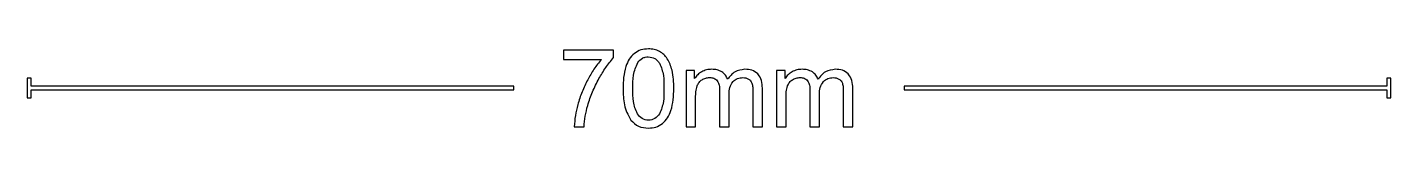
# Model space of a CAD drawing. Header units: millimetres. Extents: x -130 to 130, y -130 to 130.
# Drawn here: x -35.1 to 35.1, y 35.9 to 40 of the extents above; entities that cross this region are included whole.
import ezdxf

# ---------------------------------------------------------------- set-up
doc = ezdxf.new("R2010")
doc.units = ezdxf.units.MM
doc.header["$MEASUREMENT"] = 0

msp = doc.modelspace()

# ---------------------------------------------------------------- linework, layer by layer
at = {"color": 5}
for p, q in [((-7.498, 39.948), (-7.498, 39.476)), ((-4.909, 39.948), (-7.498, 39.948)), ((-7.498, 39.476), (-5.539, 39.476)), ((-4.909, 39.566), (-4.909, 39.948)), ((-1.179, 38.898), (-1.179, 36)), ((-0.739, 38.898), (-1.179, 38.898)), ((-0.739, 38.491), (-0.739, 38.898)), ((3.476, 38.898), (3.476, 36)), ((3.915, 38.898), (3.476, 38.898)), ((3.915, 38.491), (3.915, 38.898)), ((2.748, 36), (2.748, 37.989)), ((7.402, 36), (7.402, 37.989)), ((-0.688, 36), (-0.688, 37.503)), ((0.543, 37.883), (0.543, 36)), ((1.034, 36), (1.034, 37.683)), ((2.259, 37.825), (2.259, 36)), ((3.967, 36), (3.967, 37.503)), ((5.198, 37.883), (5.198, 36)), ((5.689, 36), (5.689, 37.683)), ((6.914, 37.825), (6.914, 36)), ((-6.939, 36), (-6.434, 36)), ((-1.179, 36), (-0.688, 36)), ((0.543, 36), (1.034, 36)), ((2.259, 36), (2.748, 36)), ((3.476, 36), (3.967, 36)), ((5.198, 36), (5.689, 36)), ((6.914, 36), (7.402, 36))]:
    msp.add_line(p, q, dxfattribs=at)
for points in [[(-34.9, 37.5), (-34.9, 37.9), (-10.05, 37.9), (-10.05, 38.1), (-34.9, 38.1), (-34.9, 38.5), (-35.1, 38.5), (-35.1, 37.5)], [(34.9, 37.5), (35.1, 37.5), (35.1, 38.5), (34.9, 38.5), (34.9, 38.1), (10.05, 38.1), (10.05, 37.9), (34.9, 37.9)]]:
    msp.add_lwpolyline(points, close=True, dxfattribs=at)
for points, knots in [([(-3.119, 40.016), (-3.25, 40.009), (-3.381, 40.001), (-3.624, 39.924), (-3.727, 39.858), (-3.844, 39.782)], [0, 0, 0, 0, 0.03948765, 0.03948765, 0.07911119, 0.07911119, 0.07911119, 0.07911119]), ([(-2.554, 39.885), (-2.65, 39.928), (-2.733, 39.965), (-2.922, 40.008), (-3.02, 40.012), (-3.119, 40.016)], [0, 0, 0, 0, 0.03143326, 0.03143326, 0.0627722, 0.0627722, 0.0627722, 0.0627722]), ([(-5.539, 39.476), (-5.683, 39.298), (-5.804, 39.148), (-6.039, 38.798), (-6.142, 38.613), (-6.246, 38.428)], [0, 0, 0, 0, 0.0687404, 0.0687404, 0.1371056, 0.1371056, 0.1371056, 0.1371056]), ([(-5.667, 38.486), (-5.556, 38.677), (-5.446, 38.868), (-5.193, 39.232), (-5.067, 39.38), (-4.909, 39.566)], [0, 0, 0, 0, 0.0662913, 0.0662913, 0.1333382, 0.1333382, 0.1333382, 0.1333382]), ([(-3.844, 39.782), (-3.949, 39.678), (-4.037, 39.591), (-4.18, 39.367), (-4.229, 39.24), (-4.278, 39.113)], [0, 0, 0, 0, 0.04416625, 0.04416625, 0.08808333, 0.08808333, 0.08808333, 0.08808333]), ([(-3.918, 37.973), (-3.919, 38.207), (-3.92, 38.442), (-3.843, 38.907), (-3.769, 39.078), (-3.664, 39.323)], [0, 0, 0, 0, 0.0703413, 0.0703413, 0.1447283, 0.1447283, 0.1447283, 0.1447283]), ([(-3.664, 39.323), (-3.593, 39.406), (-3.521, 39.489), (-3.389, 39.559), (-3.341, 39.575), (-3.231, 39.597), (-3.178, 39.604), (-3.124, 39.61)], [0, 0, 0, 0, 0.03282085, 0.03282085, 0.04817228, 0.04817228, 0.06168798, 0.06168798, 0.06168798, 0.06168798]), ([(-3.124, 39.61), (-3, 39.592), (-2.892, 39.577), (-2.746, 39.492), (-2.701, 39.453), (-2.623, 39.371), (-2.587, 39.328), (-2.551, 39.285)], [0, 0, 0, 0, 0.03768798, 0.03768798, 0.05779729, 0.05779729, 0.07654221, 0.07654221, 0.07654221, 0.07654221]), ([(-2.153, 39.512), (-2.208, 39.587), (-2.262, 39.662), (-2.396, 39.787), (-2.472, 39.835), (-2.554, 39.885)], [0, 0, 0, 0, 0.02794274, 0.02794274, 0.05589976, 0.05589976, 0.05589976, 0.05589976]), ([(-1.905, 38.917), (-1.934, 39.021), (-1.963, 39.125), (-2.046, 39.324), (-2.094, 39.41), (-2.153, 39.512)], [0, 0, 0, 0, 0.03247806, 0.03247806, 0.06514786, 0.06514786, 0.06514786, 0.06514786]), ([(-4.278, 39.113), (-4.332, 38.902), (-4.372, 38.743), (-4.418, 38.359), (-4.42, 38.166), (-4.423, 37.973)], [0, 0, 0, 0, 0.0652783, 0.0652783, 0.1292562, 0.1292562, 0.1292562, 0.1292562]), ([(-2.551, 39.285), (-2.453, 39.047), (-2.385, 38.882), (-2.315, 38.427), (-2.317, 38.2), (-2.319, 37.973)], [0, 0, 0, 0, 0.0773155, 0.0773155, 0.1495547, 0.1495547, 0.1495547, 0.1495547]), ([(-1.814, 37.973), (-1.816, 38.131), (-1.817, 38.29), (-1.846, 38.609), (-1.871, 38.74), (-1.905, 38.917)], [0, 0, 0, 0, 0.04762728, 0.04762728, 0.096427, 0.096427, 0.096427, 0.096427]), ([(-0.377, 38.832), (-0.448, 38.787), (-0.519, 38.741), (-0.64, 38.627), (-0.689, 38.56), (-0.739, 38.491)], [0, 0, 0, 0, 0.0253284, 0.0253284, 0.05065968, 0.05065968, 0.05065968, 0.05065968]), ([(0.139, 38.963), (0.049, 38.958), (-0.042, 38.954), (-0.214, 38.911), (-0.291, 38.873), (-0.377, 38.832)], [0, 0, 0, 0, 0.02714342, 0.02714342, 0.05432276, 0.05432276, 0.05432276, 0.05432276]), ([(0.666, 38.829), (0.575, 38.876), (0.501, 38.913), (0.325, 38.956), (0.232, 38.96), (0.139, 38.963)], [0, 0, 0, 0, 0.03060591, 0.03060591, 0.06093111, 0.06093111, 0.06093111, 0.06093111]), ([(0.958, 38.456), (0.925, 38.53), (0.892, 38.605), (0.795, 38.73), (0.731, 38.779), (0.666, 38.829)], [0, 0, 0, 0, 0.02448791, 0.02448791, 0.0489793, 0.0489793, 0.0489793, 0.0489793]), ([(1.853, 38.963), (1.66, 38.937), (1.488, 38.914), (1.262, 38.784), (1.195, 38.725), (1.073, 38.597), (1.015, 38.526), (0.958, 38.456)], [0, 0, 0, 0, 0.0582622, 0.0582622, 0.0882787, 0.0882787, 0.1184279, 0.1184279, 0.1184279, 0.1184279]), ([(2.516, 38.723), (2.409, 38.806), (2.322, 38.873), (2.099, 38.95), (1.976, 38.957), (1.853, 38.963)], [0, 0, 0, 0, 0.04058252, 0.04058252, 0.08080339, 0.08080339, 0.08080339, 0.08080339]), ([(2.748, 37.989), (2.743, 38.123), (2.739, 38.257), (2.666, 38.506), (2.601, 38.599), (2.516, 38.723)], [0, 0, 0, 0, 0.04024195, 0.04024195, 0.08129424, 0.08129424, 0.08129424, 0.08129424]), ([(4.278, 38.832), (4.207, 38.787), (4.136, 38.741), (4.015, 38.627), (3.966, 38.56), (3.915, 38.491)], [0, 0, 0, 0, 0.0253284, 0.0253284, 0.05065968, 0.05065968, 0.05065968, 0.05065968]), ([(4.794, 38.963), (4.704, 38.958), (4.613, 38.954), (4.441, 38.911), (4.364, 38.873), (4.278, 38.832)], [0, 0, 0, 0, 0.02714342, 0.02714342, 0.05432276, 0.05432276, 0.05432276, 0.05432276]), ([(5.321, 38.829), (5.23, 38.876), (5.156, 38.913), (4.979, 38.956), (4.887, 38.96), (4.794, 38.963)], [0, 0, 0, 0, 0.03060591, 0.03060591, 0.06093111, 0.06093111, 0.06093111, 0.06093111]), ([(5.613, 38.456), (5.58, 38.53), (5.547, 38.605), (5.45, 38.73), (5.386, 38.779), (5.321, 38.829)], [0, 0, 0, 0, 0.02448791, 0.02448791, 0.0489793, 0.0489793, 0.0489793, 0.0489793]), ([(6.508, 38.963), (6.315, 38.937), (6.143, 38.914), (5.917, 38.784), (5.85, 38.725), (5.728, 38.597), (5.67, 38.526), (5.613, 38.456)], [0, 0, 0, 0, 0.0582622, 0.0582622, 0.0882787, 0.0882787, 0.1184279, 0.1184279, 0.1184279, 0.1184279]), ([(7.171, 38.723), (7.064, 38.806), (6.977, 38.873), (6.754, 38.95), (6.631, 38.957), (6.508, 38.963)], [0, 0, 0, 0, 0.04058252, 0.04058252, 0.08080339, 0.08080339, 0.08080339, 0.08080339]), ([(7.402, 37.989), (7.398, 38.123), (7.394, 38.257), (7.321, 38.506), (7.256, 38.599), (7.171, 38.723)], [0, 0, 0, 0, 0.04024195, 0.04024195, 0.08129424, 0.08129424, 0.08129424, 0.08129424]), ([(-6.246, 38.428), (-6.349, 38.221), (-6.452, 38.014), (-6.621, 37.584), (-6.687, 37.364), (-6.753, 37.141)], [0, 0, 0, 0, 0.0694731, 0.0694731, 0.1389481, 0.1389481, 0.1389481, 0.1389481]), ([(-6.246, 37.1), (-6.167, 37.343), (-6.092, 37.578), (-5.899, 38.04), (-5.783, 38.263), (-5.667, 38.486)], [0, 0, 0, 0, 0.0767914, 0.0767914, 0.153568, 0.153568, 0.153568, 0.153568]), ([(-4.423, 37.973), (-4.419, 37.685), (-4.416, 37.397), (-4.293, 36.843), (-4.182, 36.635), (-4.027, 36.347)], [0, 0, 0, 0, 0.0863679, 0.0863679, 0.1757371, 0.1757371, 0.1757371, 0.1757371]), ([(-3.689, 36.66), (-3.786, 36.899), (-3.853, 37.064), (-3.923, 37.519), (-3.92, 37.746), (-3.918, 37.973)], [0, 0, 0, 0, 0.0772721, 0.0772721, 0.1495191, 0.1495191, 0.1495191, 0.1495191]), ([(-2.319, 37.973), (-2.317, 37.746), (-2.315, 37.519), (-2.385, 37.065), (-2.453, 36.901), (-2.551, 36.663)], [0, 0, 0, 0, 0.0680428, 0.0680428, 0.1407761, 0.1407761, 0.1407761, 0.1407761]), ([(-1.959, 36.835), (-1.906, 37.045), (-1.866, 37.204), (-1.82, 37.588), (-1.817, 37.78), (-1.814, 37.973)], [0, 0, 0, 0, 0.0650239, 0.0650239, 0.1288196, 0.1288196, 0.1288196, 0.1288196]), ([(-0.688, 37.503), (-0.687, 37.606), (-0.686, 37.709), (-0.661, 37.914), (-0.639, 37.996), (-0.608, 38.109)], [0, 0, 0, 0, 0.03081641, 0.03081641, 0.06259079, 0.06259079, 0.06259079, 0.06259079]), ([(-0.608, 38.109), (-0.579, 38.173), (-0.551, 38.237), (-0.466, 38.344), (-0.413, 38.384), (-0.355, 38.428)], [0, 0, 0, 0, 0.02104306, 0.02104306, 0.04210809, 0.04210809, 0.04210809, 0.04210809]), ([(-0.355, 38.428), (-0.294, 38.46), (-0.234, 38.492), (-0.106, 38.528), (-0.038, 38.533), (0.03, 38.538)], [0, 0, 0, 0, 0.02044096, 0.02044096, 0.04088198, 0.04088198, 0.04088198, 0.04088198]), ([(0.03, 38.538), (0.106, 38.534), (0.182, 38.53), (0.315, 38.477), (0.362, 38.432), (0.423, 38.374)], [0, 0, 0, 0, 0.02278863, 0.02278863, 0.04586749, 0.04586749, 0.04586749, 0.04586749]), ([(0.423, 38.374), (0.468, 38.287), (0.502, 38.223), (0.54, 38.056), (0.541, 37.969), (0.543, 37.883)], [0, 0, 0, 0, 0.02939926, 0.02939926, 0.05807089, 0.05807089, 0.05807089, 0.05807089]), ([(1.034, 37.683), (1.037, 37.802), (1.04, 37.921), (1.104, 38.141), (1.16, 38.223), (1.236, 38.333)], [0, 0, 0, 0, 0.0355885, 0.0355885, 0.0720481, 0.0720481, 0.0720481, 0.0720481]), ([(1.236, 38.333), (1.312, 38.396), (1.383, 38.454), (1.553, 38.522), (1.648, 38.53), (1.744, 38.538)], [0, 0, 0, 0, 0.02956184, 0.02956184, 0.05910681, 0.05910681, 0.05910681, 0.05910681]), ([(1.744, 38.538), (1.796, 38.535), (1.847, 38.532), (1.946, 38.506), (1.989, 38.484), (2.038, 38.458)], [0, 0, 0, 0, 0.01561545, 0.01561545, 0.03126616, 0.03126616, 0.03126616, 0.03126616]), ([(2.038, 38.458), (2.076, 38.431), (2.114, 38.403), (2.171, 38.333), (2.19, 38.292), (2.21, 38.248)], [0, 0, 0, 0, 0.01402925, 0.01402925, 0.02806714, 0.02806714, 0.02806714, 0.02806714]), ([(2.21, 38.248), (2.23, 38.169), (2.244, 38.113), (2.259, 37.969), (2.259, 37.897), (2.259, 37.825)], [0, 0, 0, 0, 0.02454361, 0.02454361, 0.04790604, 0.04790604, 0.04790604, 0.04790604]), ([(3.967, 37.503), (3.968, 37.606), (3.969, 37.709), (3.994, 37.914), (4.016, 37.996), (4.046, 38.109)], [0, 0, 0, 0, 0.03081641, 0.03081641, 0.06259079, 0.06259079, 0.06259079, 0.06259079]), ([(4.046, 38.109), (4.075, 38.173), (4.104, 38.237), (4.189, 38.344), (4.242, 38.384), (4.3, 38.428)], [0, 0, 0, 0, 0.02104306, 0.02104306, 0.04210809, 0.04210809, 0.04210809, 0.04210809]), ([(4.3, 38.428), (4.36, 38.46), (4.421, 38.492), (4.549, 38.528), (4.617, 38.533), (4.685, 38.538)], [0, 0, 0, 0, 0.02044096, 0.02044096, 0.04088198, 0.04088198, 0.04088198, 0.04088198]), ([(4.685, 38.538), (4.761, 38.534), (4.837, 38.53), (4.969, 38.477), (5.017, 38.432), (5.078, 38.374)], [0, 0, 0, 0, 0.02278863, 0.02278863, 0.04586749, 0.04586749, 0.04586749, 0.04586749]), ([(5.078, 38.374), (5.123, 38.287), (5.157, 38.223), (5.194, 38.056), (5.196, 37.969), (5.198, 37.883)], [0, 0, 0, 0, 0.02939926, 0.02939926, 0.05807089, 0.05807089, 0.05807089, 0.05807089]), ([(5.689, 37.683), (5.692, 37.802), (5.695, 37.921), (5.759, 38.141), (5.815, 38.223), (5.891, 38.333)], [0, 0, 0, 0, 0.0355885, 0.0355885, 0.0720481, 0.0720481, 0.0720481, 0.0720481]), ([(5.891, 38.333), (5.967, 38.396), (6.038, 38.454), (6.208, 38.522), (6.303, 38.53), (6.398, 38.538)], [0, 0, 0, 0, 0.02956184, 0.02956184, 0.05910681, 0.05910681, 0.05910681, 0.05910681]), ([(6.398, 38.538), (6.45, 38.535), (6.502, 38.532), (6.601, 38.506), (6.644, 38.484), (6.693, 38.458)], [0, 0, 0, 0, 0.01561545, 0.01561545, 0.03126616, 0.03126616, 0.03126616, 0.03126616]), ([(6.693, 38.458), (6.731, 38.431), (6.768, 38.403), (6.826, 38.333), (6.845, 38.292), (6.865, 38.248)], [0, 0, 0, 0, 0.01402925, 0.01402925, 0.02806714, 0.02806714, 0.02806714, 0.02806714]), ([(6.865, 38.248), (6.885, 38.169), (6.899, 38.113), (6.914, 37.969), (6.914, 37.897), (6.914, 37.825)], [0, 0, 0, 0, 0.02454361, 0.02454361, 0.04790604, 0.04790604, 0.04790604, 0.04790604]), ([(-6.753, 37.141), (-6.8, 36.953), (-6.848, 36.765), (-6.912, 36.383), (-6.923, 36.216), (-6.939, 36)], [0, 0, 0, 0, 0.0580162, 0.0580162, 0.1169179, 0.1169179, 0.1169179, 0.1169179]), ([(-6.434, 36), (-6.417, 36.186), (-6.401, 36.372), (-6.338, 36.739), (-6.295, 36.909), (-6.246, 37.1)], [0, 0, 0, 0, 0.0559684, 0.0559684, 0.1120582, 0.1120582, 0.1120582, 0.1120582]), ([(-3.119, 36.336), (-3.243, 36.354), (-3.35, 36.369), (-3.539, 36.48), (-3.614, 36.57), (-3.689, 36.66)], [0, 0, 0, 0, 0.03775393, 0.03775393, 0.07534493, 0.07534493, 0.07534493, 0.07534493]), ([(-2.551, 36.663), (-2.625, 36.572), (-2.7, 36.481), (-2.888, 36.37), (-2.994, 36.354), (-3.119, 36.336)], [0, 0, 0, 0, 0.03521426, 0.03521426, 0.07058507, 0.07058507, 0.07058507, 0.07058507]), ([(-2.393, 36.166), (-2.289, 36.27), (-2.2, 36.357), (-2.057, 36.581), (-2.008, 36.708), (-1.959, 36.835)], [0, 0, 0, 0, 0.04396807, 0.04396807, 0.08772557, 0.08772557, 0.08772557, 0.08772557]), ([(-4.027, 36.347), (-3.896, 36.217), (-3.776, 36.098), (-3.472, 35.962), (-3.295, 35.947), (-3.119, 35.932)], [0, 0, 0, 0, 0.0554147, 0.0554147, 0.1107614, 0.1107614, 0.1107614, 0.1107614]), ([(-3.119, 35.932), (-2.987, 35.939), (-2.856, 35.947), (-2.613, 36.023), (-2.511, 36.089), (-2.393, 36.166)], [0, 0, 0, 0, 0.03950782, 0.03950782, 0.07917207, 0.07917207, 0.07917207, 0.07917207])]:
    msp.add_open_spline(points, degree=3, knots=knots, dxfattribs=at)

doc.saveas('drawing.dxf')
